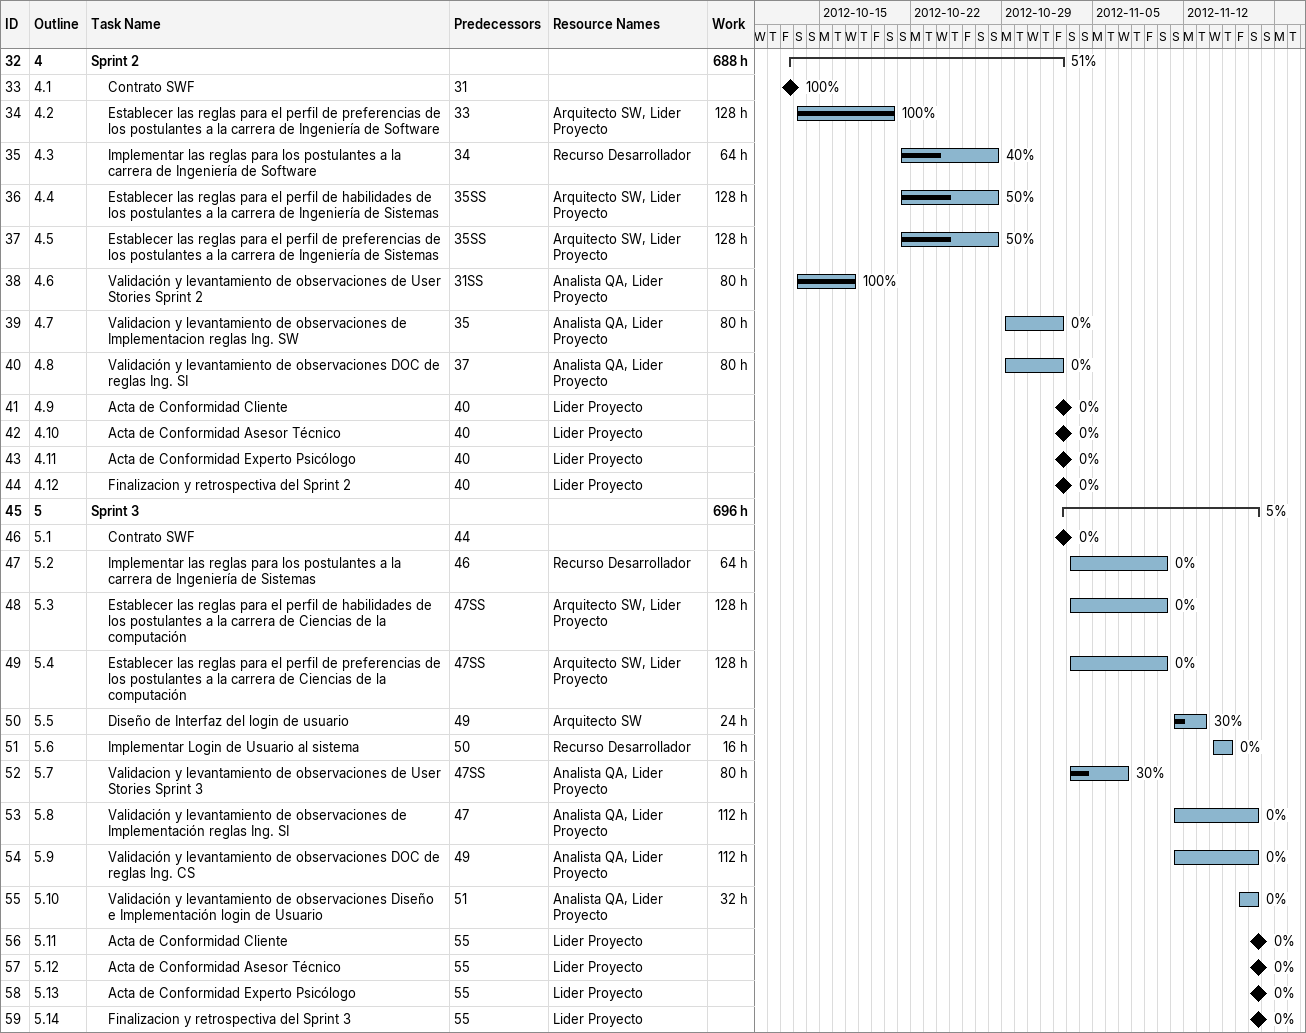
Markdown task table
| ID | WBS | Task | Start | Finish | Predecessors | Resources | % complete | Work (h) |
|---|---|---|---|---|---|---|---|---|
| 32 | 4 | **Sprint 2** | 2012-10-12 | 2012-11-02 |  |  | 51 | 688 |
| 33 | 4.1 | Contrato SWF (milestone) | 2012-10-12 | 2012-10-12 | 31 |  | 100 |  |
| 34 | 4.2 | Establecer las reglas para el perfil de preferencias de los postulantes a la carrera de Ingeniería de Software | 2012-10-13 | 2012-10-20 | 33 | Arquitecto SW, Lider Proyecto | 100 | 128 |
| 35 | 4.3 | Implementar las reglas para los postulantes a la carrera de Ingeniería de Software | 2012-10-21 | 2012-10-28 | 34 | Recurso Desarrollador | 40 | 64 |
| 36 | 4.4 | Establecer las reglas para el perfil de habilidades de los postulantes a la carrera de Ingeniería de Sistemas | 2012-10-21 | 2012-10-28 | 35SS | Arquitecto SW, Lider Proyecto | 50 | 128 |
| 37 | 4.5 | Establecer las reglas para el perfil de preferencias de los postulantes a la carrera de Ingeniería de Sistemas | 2012-10-21 | 2012-10-28 | 35SS | Arquitecto SW, Lider Proyecto | 50 | 128 |
| 38 | 4.6 | Validación y levantamiento de observaciones de User Stories Sprint 2 | 2012-10-13 | 2012-10-17 | 31SS | Analista QA, Lider Proyecto | 100 | 80 |
| 39 | 4.7 | Validacion y levantamiento de observaciones de Implementacion reglas Ing. SW | 2012-10-29 | 2012-11-02 | 35 | Analista QA, Lider Proyecto | 0 | 80 |
| 40 | 4.8 | Validación y levantamiento de observaciones DOC de reglas Ing. SI | 2012-10-29 | 2012-11-02 | 37 | Analista QA, Lider Proyecto | 0 | 80 |
| 41 | 4.9 | Acta de Conformidad Cliente (milestone) | 2012-11-02 | 2012-11-02 | 40 | Lider Proyecto | 0 |  |
| 42 | 4.10 | Acta de Conformidad Asesor Técnico (milestone) | 2012-11-02 | 2012-11-02 | 40 | Lider Proyecto | 0 |  |
| 43 | 4.11 | Acta de Conformidad Experto Psicólogo (milestone) | 2012-11-02 | 2012-11-02 | 40 | Lider Proyecto | 0 |  |
| 44 | 4.12 | Finalizacion y retrospectiva del Sprint 2 (milestone) | 2012-11-02 | 2012-11-02 | 40 | Lider Proyecto | 0 |  |
| 45 | 5 | **Sprint 3** | 2012-11-02 | 2012-11-17 |  |  | 5 | 696 |
| 46 | 5.1 | Contrato SWF (milestone) | 2012-11-02 | 2012-11-02 | 44 |  | 0 |  |
| 47 | 5.2 | Implementar las reglas para los postulantes a la carrera de Ingeniería de Sistemas | 2012-11-03 | 2012-11-10 | 46 | Recurso Desarrollador | 0 | 64 |
| 48 | 5.3 | Establecer las reglas para el perfil de habilidades de los postulantes a la carrera de Ciencias de la computación | 2012-11-03 | 2012-11-10 | 47SS | Arquitecto SW, Lider Proyecto | 0 | 128 |
| 49 | 5.4 | Establecer las reglas para el perfil de preferencias de los postulantes a la carrera de Ciencias de la computación | 2012-11-03 | 2012-11-10 | 47SS | Arquitecto SW, Lider Proyecto | 0 | 128 |
| 50 | 5.5 | Diseño de Interfaz del login de usuario | 2012-11-11 | 2012-11-13 | 49 | Arquitecto SW | 30 | 24 |
| 51 | 5.6 | Implementar Login de Usuario al sistema | 2012-11-14 | 2012-11-15 | 50 | Recurso Desarrollador | 0 | 16 |
| 52 | 5.7 | Validacion y levantamiento de observaciones de User Stories Sprint 3 | 2012-11-03 | 2012-11-07 | 47SS | Analista QA, Lider Proyecto | 30 | 80 |
| 53 | 5.8 | Validación y levantamiento de observaciones de Implementación reglas Ing. SI | 2012-11-11 | 2012-11-17 | 47 | Analista QA, Lider Proyecto | 0 | 112 |
| 54 | 5.9 | Validación y levantamiento de observaciones DOC de reglas Ing. CS | 2012-11-11 | 2012-11-17 | 49 | Analista QA, Lider Proyecto | 0 | 112 |
| 55 | 5.10 | Validación y levantamiento de observaciones Diseño e Implementación login de Usuario | 2012-11-16 | 2012-11-17 | 51 | Analista QA, Lider Proyecto | 0 | 32 |
| 56 | 5.11 | Acta de Conformidad Cliente (milestone) | 2012-11-17 | 2012-11-17 | 55 | Lider Proyecto | 0 |  |
| 57 | 5.12 | Acta de Conformidad Asesor Técnico (milestone) | 2012-11-17 | 2012-11-17 | 55 | Lider Proyecto | 0 |  |
| 58 | 5.13 | Acta de Conformidad Experto Psicólogo (milestone) | 2012-11-17 | 2012-11-17 | 55 | Lider Proyecto | 0 |  |
| 59 | 5.14 | Finalizacion y retrospectiva del Sprint 3 (milestone) | 2012-11-17 | 2012-11-17 | 55 | Lider Proyecto | 0 |  |
